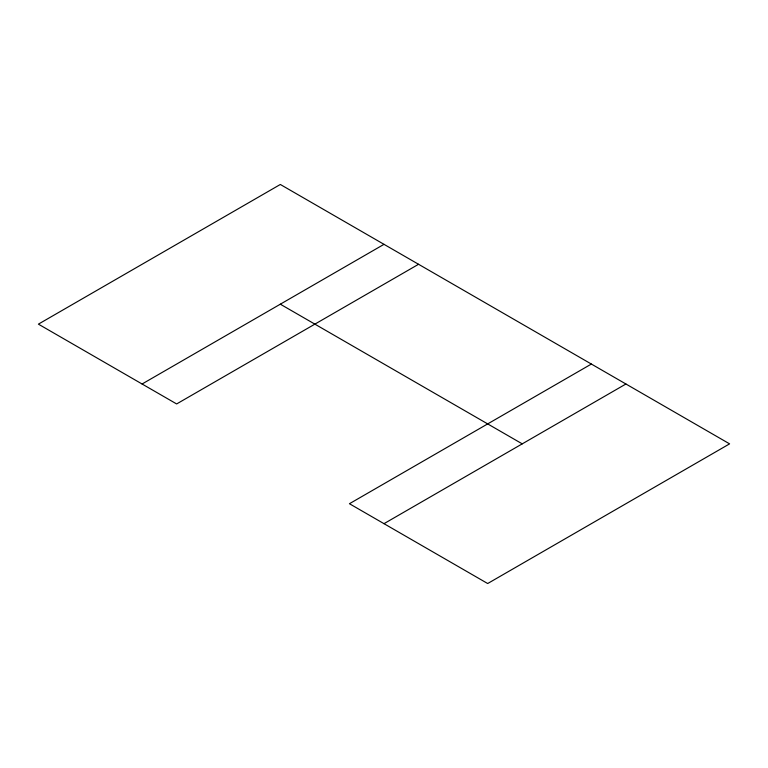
<?xml version="1.0" encoding="UTF-8"?>
<svg xmlns="http://www.w3.org/2000/svg" width="768" height="768" viewBox="0 0 768 768"><rect width="100%" height="100%" fill="white"/><g stroke="black" fill="none" stroke-linecap="round" stroke-linejoin="round"><path stroke-width="1.15" d="M142.08 384L384 244.33M418.56 264.278L176.64 403.949L38.4 324.144L280.32 184.474L729.6 443.856L487.68 583.526L349.44 503.722L591.36 364.051M384 523.67L625.92 384M280.32 304.186L522.24 443.856"/></g></svg>
